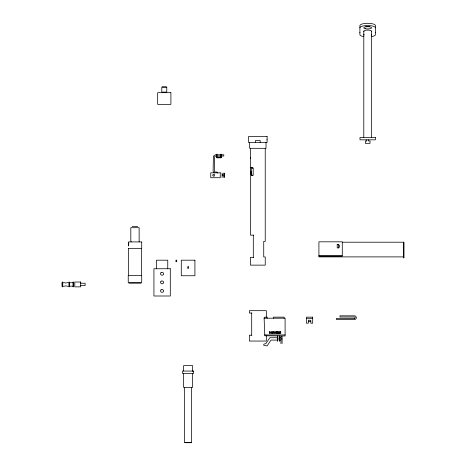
<?xml version="1.0" encoding="UTF-8"?>
<svg xmlns="http://www.w3.org/2000/svg" width="466" height="466" viewBox="0 0 466 466"><rect width="100%" height="100%" fill="white"/><g stroke="black" fill="none" stroke-linecap="round" stroke-linejoin="round"><path stroke-width="0.7" d="M264.088 318.196L285.099 318.196L285.099 335.992L264.805 335.776L264.111 317.928L264.705 317.183L267.187 317.148L267.187 318.196M221.414 157.357L221.437 154.234L220.814 154.234L220.814 157.193M222.247 175.14C222.987 176.795 223.377 174.016 222.294 175.03M128.645 244.493L128.237 246.007M128.418 245.5L128.599 244.778A2.347 0.751 -90 0 0 128.686 242.92L128.494 241.918L141.711 241.918M280.847 333.085L280.287 332.427M274.317 333.307L274.317 331.67L274.171 333.079L273.676 331.67L273.053 333.079L272.907 331.67L273.117 333.301M273.117 333.307L273.612 331.903L274.317 333.301M141.711 242.174L141.711 248.535L128.237 248.535M280.847 333.079C278.522 333.365 281.656 333.068 280.031 332.497M271.299 333.307L272.488 331.67L272.336 333.301M279.984 331.693L280.031 332.503M68.24 282.46L65.863 283.037L63.487 282.46M63.487 286.421L65.863 285.839L68.24 286.421M279.984 331.699C282.268 332.124 279.204 331.489 280.287 332.433M338.38 247.929C340.489 247.423 339.528 243.502 337.215 244.481L337.215 247.929L338.38 247.929L338.38 244.481L337.215 244.493M162.18 86.839L166.385 86.839M266.791 139.829L267.105 139.829M220.814 156.43L221.437 156.43M250.661 167.789L252.566 167.801A1.759 1.159 -90 0 1 252.857 167.917M250.661 171.29L251.541 171.29L251.564 174.272A1.759 0.775 90 0 0 251.931 175.338L252.048 175.437A1.759 0.979 -90 0 0 252.421 175.571L252.566 175.56A1.759 1.159 -90 0 0 252.991 175.338L253.137 175.21A1.742 1.311 -90 0 0 253.265 175.059M224.373 173.602L224.373 177.109M251.063 171.29L251.063 173.824L251.541 173.824M132.181 226.342L137.773 226.342M253.69 235.149L250.44 235.149L250.527 220.768A1.742 0.338 -90 0 0 250.661 219.375L250.661 158.638A1.742 0.338 -90 0 0 250.527 157.246L250.44 148.24M342.277 242.209L403.993 242.209L403.993 257.849L403.405 257.849L403.405 242.209M342.277 255.939L318.913 255.939L342.277 255.951L342.277 241.819L318.913 241.819L318.913 256.894L403.405 256.894M253.69 257.343L250.44 257.343L250.44 265.131L265.236 265.131L265.236 256.952L263.727 256.952L263.727 241.376L265.236 241.376L265.236 148.293M69.329 282.728L73.028 282.728M128.884 283.194L141.07 283.194M80.7 283.235L85.097 283.235L85.097 285.635L80.7 285.646M69.329 286.153L73.028 286.153M251.85 313.018L249.351 313.018L249.351 310.682L266.331 310.682L266.331 317.148M306.453 318.313L312.686 318.313M308.341 321.429L310.793 321.429M269.633 333.301L269.482 331.67L269.633 333.307M270.216 333.301L270.07 331.67L270.216 333.307M271.963 332.625L271.224 331.67L272.062 332.526M275.645 333.301L275.499 331.67L276.507 333.056L276.658 331.67L276.658 333.307M277.014 333.307L277.934 333.167L277.934 332.573L277.089 332.573L277.934 332.444L277.934 331.804L276.985 331.67L278.08 331.67L278.08 333.307L277.014 333.301M278.394 333.307L278.907 333.167L279.052 331.67L279.052 333.167L279.559 333.307L278.394 333.301M276.985 331.675L278.08 331.675M271.299 333.301L272.336 332.439L272.336 333.307M276.658 333.301L275.645 331.926L275.645 333.307M264.496 334.943L285.099 334.943M251.85 335.211L249.351 335.211L249.351 341.054L266.331 341.054L266.331 335.992M278.132 337.745L269.779 337.745L265.882 343.588L263.785 344.17L263.785 345.335L267.135 345.923L271.026 340.081L278.091 340.081M279.524 337.745L280.916 337.745M277.503 338.91L279.449 338.91M280.916 338.91L282.081 338.91M279.501 340.081L280.916 340.081M184.833 442.7L191.375 442.7M251.955 167.789L252.1 167.801A1.759 1.159 -90 0 1 252.531 168.022L252.665 168.15A1.742 1.311 90 0 1 253.189 169.537L253.189 173.824A1.742 1.311 -90 0 1 252.659 175.21L252.531 175.338A1.759 1.159 -90 0 1 252.1 175.56L251.955 175.571A1.759 0.979 90 0 1 251.465 175.338L251.372 175.21A1.742 0.769 -90 0 1 251.069 174.051L251.063 173.824M253.021 168.051L253.137 168.15A1.742 1.311 -90 0 1 253.265 168.302M214.302 173.02L213.416 172.158L213.119 171.074L213.399 156.232L215.356 154.799L223.808 154.799L223.808 156.005L215.595 156.005L214.488 156.803L214.331 170.917L214.902 171.937L217.232 172.105L217.232 173.154M131.243 241.918L130.812 241.103L130.812 227.705L139.136 227.705L139.136 241.918M216.375 157.193A0.623 0.623 0 0 0 216.993 157.817L220.814 157.817A0.623 0.623 0 0 0 221.437 157.193L216.993 157.193L216.993 154.234L216.375 154.234L216.393 157.357M128.703 243.235L128.68 242.92M371.577 31.228L371.577 137.493M368.653 139.829L368.653 141L370.016 141L370.016 143.336L365.344 143.336L365.344 141L366.707 141L366.707 139.829M363.789 31.228L363.789 137.493M284.12 318.196L284.12 317.148L273.612 317.148L273.612 318.196M282.081 343.588L282.081 336.574L280.916 336.574L280.916 343.588M279.449 335.992L279.449 341.444M277.503 335.992L277.503 341.444M266.016 142.48L266.016 148.316L249.665 148.316L249.665 142.48M260.174 142.48L260.174 140.528L255.502 140.528L255.502 142.48M253.306 235.149L253.306 257.343M251.698 313.018L251.698 335.211M251.256 167.311L251.256 171.651M224.373 173.084L224.373 177.441M223.284 173.084L223.284 177.441M222.113 173.084L222.113 177.441M192.58 371.419L192.58 365.606L183.621 365.606L183.621 371.058M192.58 373.598L192.58 387.409L183.621 387.409L183.621 373.586M191.567 387.409L191.567 442.508L184.635 442.508L184.635 387.409M167.76 268.748L167.76 260.185L156.465 260.185L156.465 268.748M141.373 248.535L141.373 275.406M128.581 248.535L128.581 275.406M73.418 282.023L73.418 286.858M73.028 282.023L73.028 286.858M69.329 282.023L69.329 286.852M68.939 282.023L68.939 286.852M62.788 282.023L62.788 286.852M62.397 282.023L62.397 286.852M62.007 282.413L62.007 286.462M375.468 32.404A7.788 2.278 0 0 1 375.404 32.702M359.962 32.702A7.788 2.278 0 0 1 359.892 32.404M369.625 26.562A3.891 1.136 0 0 1 365.734 26.562M364.086 31.659A3.891 1.136 0 0 1 367.68 30.086A3.891 1.136 0 0 1 371.28 31.659M371.28 34.204A3.891 1.136 0 0 1 371.28 35.078M364.086 35.078A3.891 1.136 0 0 1 364.086 34.204M359.892 27.809A7.788 2.278 0 0 1 367.68 25.537A7.788 2.278 0 0 1 375.468 27.809M371.577 36.616A7.788 2.278 0 0 0 375.468 34.641L375.468 25.578A7.788 2.278 0 0 0 367.68 23.3A7.788 2.278 0 0 0 359.892 25.578L359.892 34.641A7.788 2.278 0 0 0 363.789 36.616M250.527 157.246A1.742 0.338 90 0 1 250.661 158.638M212.857 175.14L213.125 175.921A0.915 0.868 0 0 0 213.638 176.189L213.906 176.189A0.915 0.868 0 0 0 214.442 175.921L214.442 174.599A0.915 0.868 0 0 0 213.929 174.336L213.661 174.336A0.915 0.868 0 0 0 213.125 174.604L212.857 175.14M161.009 272.709L160.764 273.029A1.532 1.503 -90 0 0 160.764 274.591L162.11 275.371L163.461 274.591A1.532 1.503 -90 0 0 163.461 273.029L162.11 272.255L161.009 272.709M161.009 281.278L160.764 281.598A1.532 1.503 -90 0 0 160.764 283.153L162.11 283.934L163.461 283.153A1.532 1.503 -90 0 0 163.461 281.598L162.11 280.817L161.009 281.278M161.009 289.84L160.764 290.167A1.532 1.503 -90 0 0 160.764 291.722L162.11 292.502L163.461 291.722A1.532 1.503 -90 0 0 163.461 290.167L162.11 289.386L161.009 289.84M354.539 318.389L336.458 318.4L336.458 319.565L354.445 319.565A1.87 1.87 0 0 0 356.315 317.695A1.87 1.87 0 0 0 354.445 315.832L339.964 315.832L339.964 316.997L354.539 317.008A0.699 0.699 0 0 1 354.539 318.389M166.776 87.229L161.789 87.229L161.789 92.093L166.776 92.093L166.776 87.229M170.9 92.682L157.665 92.682L157.665 104.361L170.9 104.361L170.9 92.682M267.105 136.445L248.576 136.445L248.576 142.48L267.105 142.48L267.105 136.445M375.369 137.493L359.991 137.493L359.991 139.829L375.369 139.829L375.369 137.493M220.249 172.81L210.749 172.81L210.749 177.715L220.249 177.715L220.249 172.81M176.725 260.185L175.944 260.185L175.944 261.741L176.725 261.741L176.725 260.185M194.916 260.185L181.286 260.185L181.286 275.755L194.916 275.755L194.916 260.185M188.491 266.802L187.711 266.802L187.711 268.358L188.491 268.358L188.491 266.802M170.294 268.748L153.931 268.748L153.931 296.003L170.294 296.003L170.294 268.748M141.711 275.406L128.237 275.406L128.237 282.547L141.711 282.547L141.711 275.406M80.7 282.023L74.781 282.023L74.781 286.858L80.7 286.858L80.7 282.023M312.686 317.148L306.453 317.148L306.453 323.183L308.341 323.183L308.341 320.229L310.793 320.264L310.793 323.183L312.686 323.183L312.686 317.16M193.472 371.058L182.649 371.058L182.649 373.586L193.472 373.586L193.472 371.058M365.309 28.711A3.891 1.136 0 0 0 371.542 27.96A3.891 1.136 0 0 0 366.189 26.76A3.891 1.136 0 0 0 365.309 28.711"/></g></svg>
